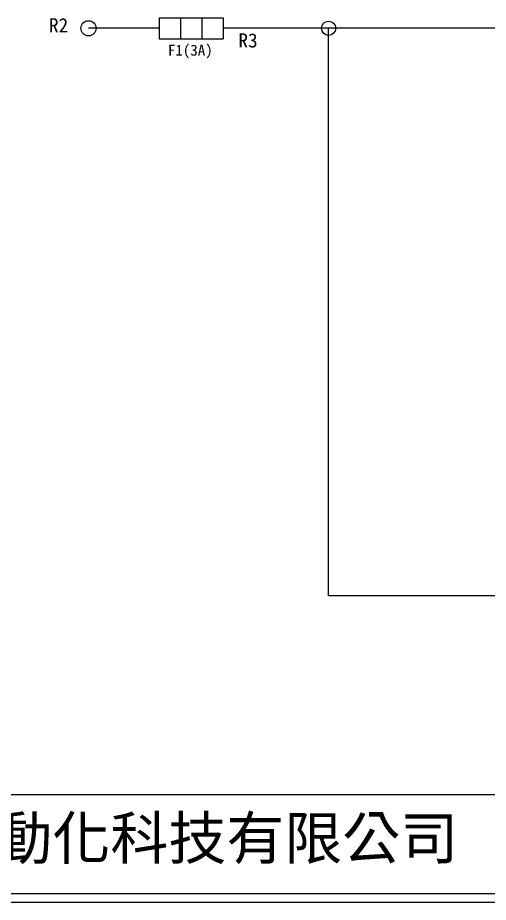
# Model space of a CAD drawing. Extents: x 1092 to 1379, y 1204 to 1408.
# Drawn here: x 1158.2 to 1224.6, y 1203.7 to 1328.7 of the extents above; entities that cross this region are included whole.
import ezdxf

# ---------------------------------------------------------------- set-up
doc = ezdxf.new("R2010")
doc.units = 0
doc.layers.get('0').update_dxf_attribs({"linetype": 'CONTINUOUS'})
doc.layers.add('圖框層', color=7, linetype='CONTINUOUS')
doc.layers.add('標尺寸層', color=3, linetype='CONTINUOUS')
doc.styles.add('STSL', font='kaiu.ttf')

msp = doc.modelspace()

# ---------------------------------------------------------------- linework, layer by layer
at = {"color": 0}
msp.add_circle((1168.19, 1327.2), 1.07, dxfattribs=at)
at = {"layer": '圖框層', "color": 0}
for p, q in [((1093, 1218.96), (1377.5, 1218.96)), ((1093, 1204.96), (1377.5, 1204.96)), ((1091.75, 1203.71), (1378.75, 1203.71))]:
    msp.add_line(p, q, dxfattribs=at)
at = {"layer": '標尺寸層', "color": 0}
for p, q in [((1178.19, 1328.7), (1178.19, 1325.7)), ((1178.19, 1328.7), (1181.19, 1328.7)), ((1178.19, 1328.7), (1178.19, 1327.2)), ((1181.19, 1328.7), (1184.19, 1328.7)), ((1181.19, 1328.7), (1181.19, 1325.7)), ((1184.19, 1328.7), (1187.19, 1328.7)), ((1184.19, 1328.7), (1184.19, 1325.7)), ((1187.19, 1328.7), (1187.19, 1325.7)), ((1187.19, 1328.7), (1187.19, 1327.2)), ((1178.19, 1327.2), (1168.19, 1327.2)), ((1205.89, 1327.2), (1187.19, 1327.2)), ((1202.09, 1246.99), (1202.09, 1327.2)), ((1215.13, 1327.2), (1205.89, 1327.2)), ((1237.09, 1327.2), (1215.13, 1327.2)), ((1178.19, 1325.7), (1187.19, 1325.7)), ((1237.09, 1246.99), (1202.09, 1246.99))]:
    msp.add_line(p, q, dxfattribs=at)
msp.add_circle((1202.09, 1327.2), 1, dxfattribs=at)

# ---------------------------------------------------------------- texts
at = {"layer": '圖框層', "color": 0, "style": 'STSL'}
for s, height, p in [('R2', 2, (1162.61, 1326.63)), ('R3', 2, (1189.35, 1324.49)), ('F1(3A)', 1.547, (1179.41, 1323.34)), ('泓陞自動化科技有限公司', 6, (1130.36, 1209.79))]:
    msp.add_text(s, height=height, dxfattribs=at).set_placement(p)

doc.saveas('drawing.dxf')
